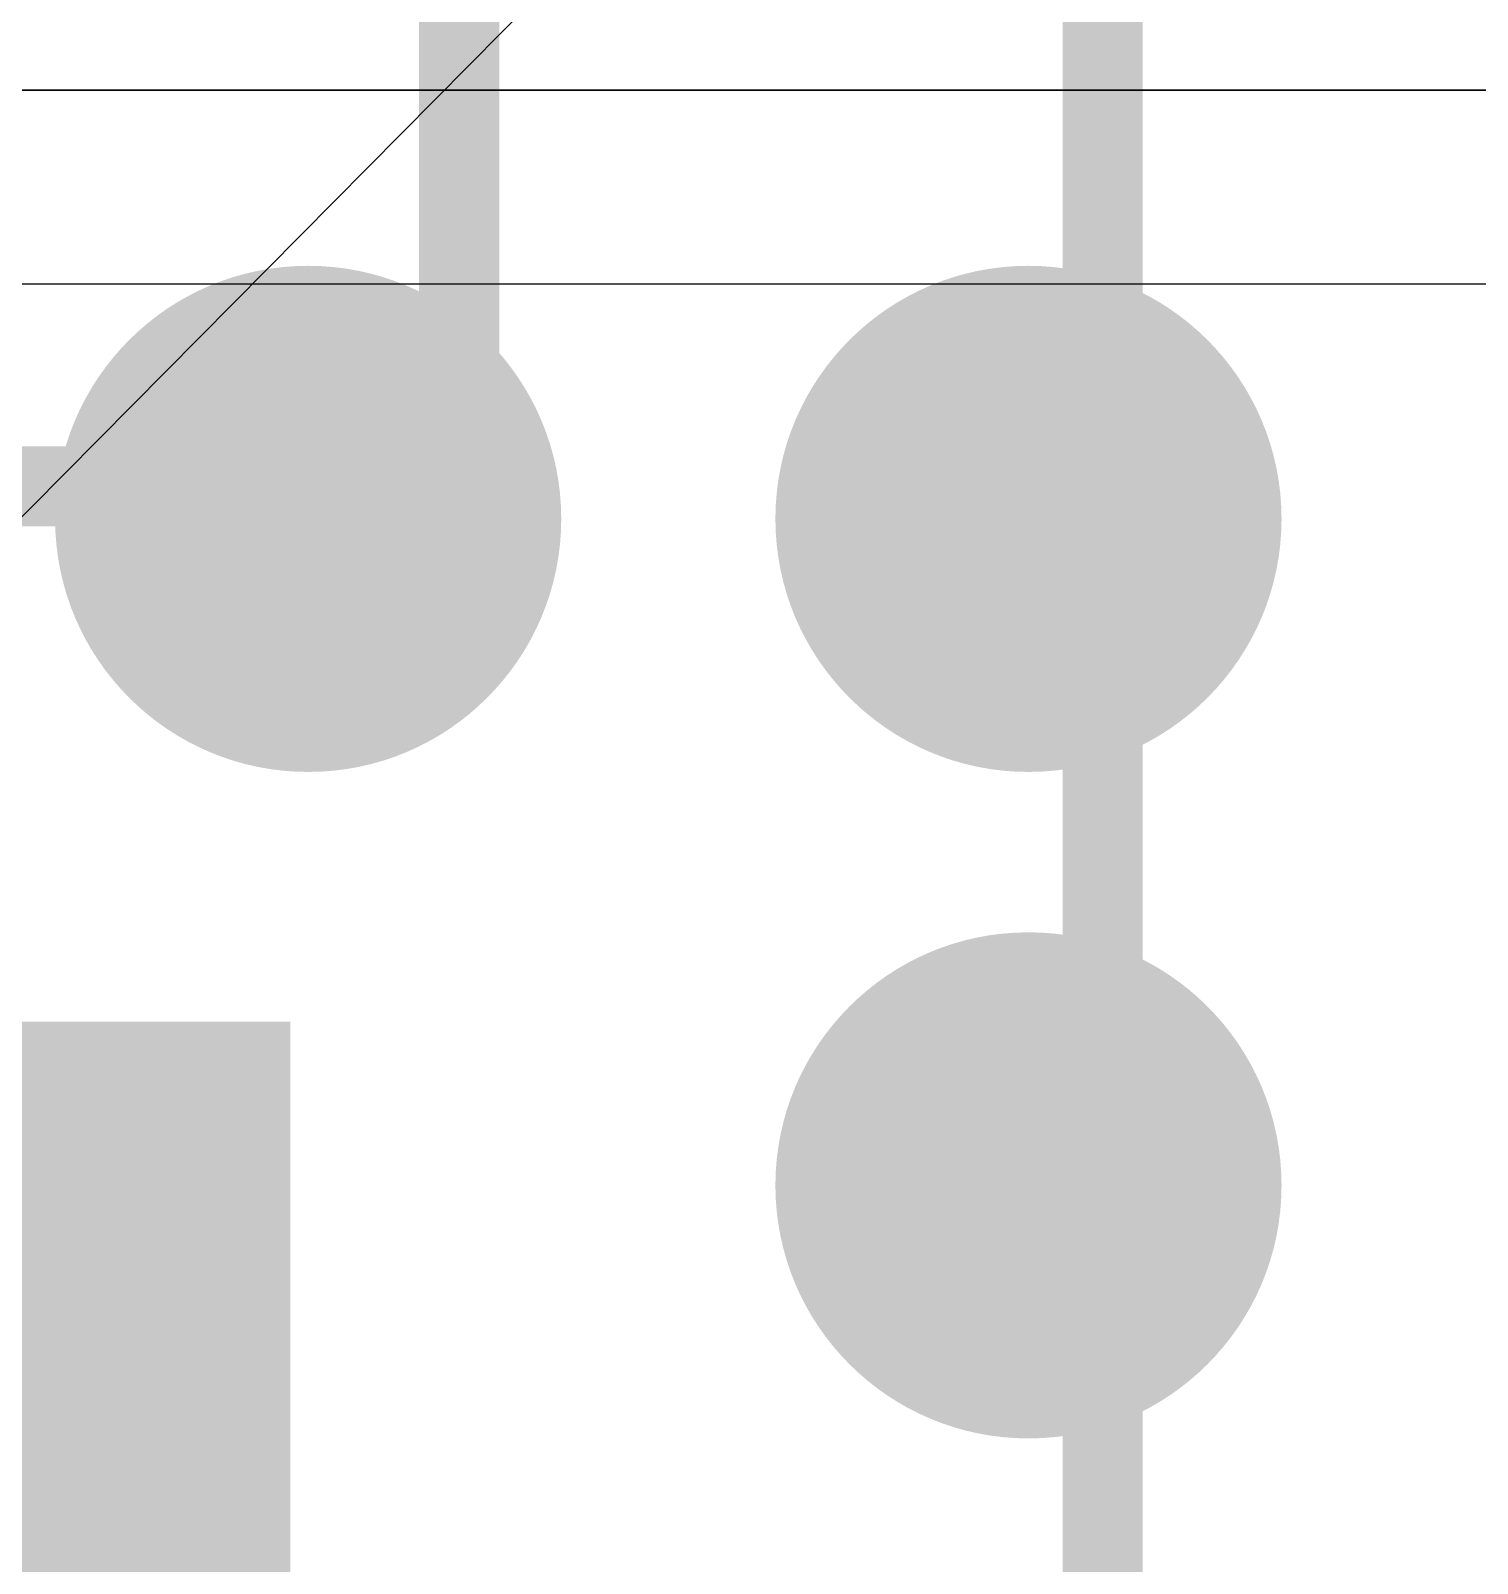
# Model space of a CAD drawing. Header units: inches. Extents: x -3 to 5259, y -3 to 5282.
# Drawn here: x 131.589 to 133.884, y 102.48 to 104.913 of the extents above; entities that cross this region are included whole.
import ezdxf

# ---------------------------------------------------------------- set-up
doc = ezdxf.new("R2010")
doc.units = ezdxf.units.IN
for name, color, linetype in [('Bottom Layer', 5, 'Continuous'), ('Bottom Solder', 6, 'Continuous'), ('Drill Drawing', 1, 'Continuous'), ('Layer 1', 16, 'Continuous'), ('Layer 2', 76, 'Continuous'), ('Multi-Layer', 9, 'Continuous'), ('Top Layer', 1, 'Continuous'), ('Top Overlay', 2, 'Continuous'), ('Top Solder', 216, 'Continuous'), ('Via Holes', 16, 'Continuous')]:
    doc.layers.add(name, color=color, linetype=linetype)

# ---------------------------------------------------------------- blocks, each defined once
blk = doc.blocks.new('13_WQFN_HR__3_2__26')
at = {"layer": 'Top Solder'}
blk.add_line((1.1783, -0.9227), (5227.2803, 5276.701), dxfattribs=at)
blk = doc.blocks.new('DB128L_5_08_3P_OG_S_192')
at = {"layer": 'Bottom Layer'}
blk.add_hatch(color=5, dxfattribs=at).paths.add_polyline_path([(-6.28, 1.2), (-3.88, 1.2), (-3.88, -1.2), (-6.28, -1.2)])
at = {"layer": 'Bottom Solder'}
blk.add_hatch(color=6, dxfattribs=at).paths.add_polyline_path([(-6.3308, 1.2508), (-3.8292, 1.2508), (-3.8292, -1.2508), (-6.3308, -1.2508)])
at = {"layer": 'Layer 1'}
blk.add_hatch(color=16, dxfattribs=at).paths.add_polyline_path([(-6.28, 1.2), (-3.88, 1.2), (-3.88, -1.2), (-6.28, -1.2)])
at = {"layer": 'Layer 2'}
blk.add_hatch(color=76, dxfattribs=at).paths.add_polyline_path([(-6.28, 1.2), (-3.88, 1.2), (-3.88, -1.2), (-6.28, -1.2)])
at = {"layer": 'Multi-Layer'}
blk.add_hatch(color=9, dxfattribs=at).paths.add_polyline_path([(-6.28, 1.2), (-3.88, 1.2), (-3.88, -1.2), (-6.28, -1.2)])
at = {"layer": 'Top Layer'}
blk.add_hatch(color=1, dxfattribs=at).paths.add_polyline_path([(-6.28, 1.2), (-3.88, 1.2), (-3.88, -1.2), (-6.28, -1.2)])
at = {"layer": 'Top Solder'}
blk.add_hatch(color=216, dxfattribs=at).paths.add_polyline_path([(-6.3308, 1.2508), (-3.8292, 1.2508), (-3.8292, -1.2508), (-6.3308, -1.2508)])
at = {"layer": 'Top Overlay'}
for points in [[(-7.62, -5.1, 0.127, 0.127, 0), (-7.62, 5, 0.127, 0.127, 0)], [(-6.5989, -2.1002, 0.127, 0.127, 0), (-6.5989, -5.1003, 0.127, 0.127, 0)], [(-3.5989, -2.1002, 0.127, 0.127, 0), (-6.5989, -2.1002, 0.127, 0.127, 0)]]:
    blk.add_lwpolyline(points, format="xyseb", dxfattribs=at)
blk.add_lwpolyline([(-6.6307, -2.1002, 0.0635, 0.0635, 1), (-6.5672, -2.1002, 0.0635, 0.0635, 1)], format="xyseb", close=True, dxfattribs=at)
blk.add_lwpolyline([(-6.6307, -2.1002, 0.0635, 0.0635, 1), (-6.5672, -2.1002, 0.0635, 0.0635, 1)], format="xyseb", close=True, dxfattribs=at)

msp = doc.modelspace()

# ---------------------------------------------------------------- hatches: boundary and pattern name
at = {"layer": 'Bottom Layer'}
h = msp.add_hatch(color=5, dxfattribs=at)
edge = h.paths.add_edge_path()
edge.add_arc((132.0292, 104.138), 0.3, 0, 360)
h = msp.add_hatch(color=5, dxfattribs=at)
edge = h.paths.add_edge_path()
edge.add_arc((133.1722, 104.138), 0.3, 0, 360)
h = msp.add_hatch(color=5, dxfattribs=at)
edge = h.paths.add_edge_path()
edge.add_arc((133.1722, 103.0803), 0.3, 0, 360)
at = {"layer": 'Bottom Solder'}
h = msp.add_hatch(color=6, dxfattribs=at)
edge = h.paths.add_edge_path()
edge.add_arc((132.0292, 104.138), 0.4016, 0, 360)
h = msp.add_hatch(color=6, dxfattribs=at)
edge = h.paths.add_edge_path()
edge.add_arc((133.1722, 104.138), 0.4016, 0, 360)
h = msp.add_hatch(color=6, dxfattribs=at)
edge = h.paths.add_edge_path()
edge.add_arc((133.1722, 103.0803), 0.4016, 0, 360)
at = {"layer": 'Layer 1'}
h = msp.add_hatch(color=16, dxfattribs=at)
edge = h.paths.add_edge_path()
edge.add_arc((132.0292, 104.138), 0.3, 0, 360)
h = msp.add_hatch(color=16, dxfattribs=at)
edge = h.paths.add_edge_path()
edge.add_arc((133.1722, 104.138), 0.3, 0, 360)
h = msp.add_hatch(color=16, dxfattribs=at)
edge = h.paths.add_edge_path()
edge.add_arc((133.1722, 103.0803), 0.3, 0, 360)
at = {"layer": 'Layer 2'}
h = msp.add_hatch(color=76, dxfattribs=at)
edge = h.paths.add_edge_path()
edge.add_arc((132.0292, 104.138), 0.3, 0, 360)
h = msp.add_hatch(color=76, dxfattribs=at)
edge = h.paths.add_edge_path()
edge.add_arc((133.1722, 104.138), 0.3, 0, 360)
h = msp.add_hatch(color=76, dxfattribs=at)
edge = h.paths.add_edge_path()
edge.add_arc((133.1722, 103.0803), 0.3, 0, 360)
at = {"layer": 'Top Layer'}
h = msp.add_hatch(color=1, dxfattribs=at)
edge = h.paths.add_edge_path()
edge.add_arc((132.0292, 104.138), 0.3, 0, 360)
h = msp.add_hatch(color=1, dxfattribs=at)
edge = h.paths.add_edge_path()
edge.add_arc((133.1722, 104.138), 0.3, 0, 360)
h = msp.add_hatch(color=1, dxfattribs=at)
edge = h.paths.add_edge_path()
edge.add_arc((133.1722, 103.0803), 0.3, 0, 360)
at = {"layer": 'Top Solder'}
h = msp.add_hatch(color=216, dxfattribs=at)
edge = h.paths.add_edge_path()
edge.add_arc((132.0292, 104.138), 0.4016, 0, 360)
h = msp.add_hatch(color=216, dxfattribs=at)
edge = h.paths.add_edge_path()
edge.add_arc((133.1722, 104.138), 0.4016, 0, 360)
h = msp.add_hatch(color=216, dxfattribs=at)
edge = h.paths.add_edge_path()
edge.add_arc((133.1722, 103.0803), 0.4016, 0, 360)
at = {"layer": 'Via Holes'}
h = msp.add_hatch(color=7, dxfattribs=at)
edge = h.paths.add_edge_path()
edge.add_arc((132.0292, 104.138), 0.15, 0, 360)
h = msp.add_hatch(color=7, dxfattribs=at)
edge = h.paths.add_edge_path()
edge.add_arc((133.1722, 104.138), 0.15, 0, 360)
h = msp.add_hatch(color=7, dxfattribs=at)
edge = h.paths.add_edge_path()
edge.add_arc((133.1722, 103.0803), 0.15, 0, 360)

# ---------------------------------------------------------------- linework, layer by layer
at = {"layer": 'Bottom Layer'}
for p, q in [((128.3669, 104.8183), (137.3499, 104.8183)), ((137.3499, 104.8183), (128.3669, 104.8183)), ((137.3499, 104.8183), (128.3669, 104.8183))]:
    msp.add_line(p, q, dxfattribs=at)
at = {"layer": 'Drill Drawing'}
for points in [[(131.9022, 104.265, 0.0508, 0.0508, 0), (131.9022, 104.392, 0.0508, 0.0508, 0)], [(131.9022, 104.392, 0.0508, 0.0508, 0), (132.1562, 104.392, 0.0508, 0.0508, 0)], [(132.1562, 104.265, 0.0508, 0.0508, 0), (132.1562, 104.392, 0.0508, 0.0508, 0)], [(133.0452, 104.265, 0.0508, 0.0508, 0), (133.0452, 104.392, 0.0508, 0.0508, 0)], [(133.0452, 104.392, 0.0508, 0.0508, 0), (133.2992, 104.392, 0.0508, 0.0508, 0)], [(133.2992, 104.265, 0.0508, 0.0508, 0), (133.2992, 104.392, 0.0508, 0.0508, 0)], [(131.953, 104.2142, 0.0508, 0.0508, 0), (131.953, 104.2904, 0.0508, 0.0508, 0)], [(131.953, 104.2904, 0.0508, 0.0508, 0), (132.1054, 104.2904, 0.0508, 0.0508, 0)], [(132.1054, 104.2142, 0.0508, 0.0508, 0), (132.1054, 104.2904, 0.0508, 0.0508, 0)], [(133.096, 104.2142, 0.0508, 0.0508, 0), (133.096, 104.2904, 0.0508, 0.0508, 0)], [(133.096, 104.2904, 0.0508, 0.0508, 0), (133.2484, 104.2904, 0.0508, 0.0508, 0)], [(133.2484, 104.2142, 0.0508, 0.0508, 0), (133.2484, 104.2904, 0.0508, 0.0508, 0)], [(131.7752, 104.011, 0.0508, 0.0508, 0), (131.7752, 104.265, 0.0508, 0.0508, 0)], [(131.7752, 104.265, 0.0508, 0.0508, 0), (131.9022, 104.265, 0.0508, 0.0508, 0)], [(132.1562, 104.265, 0.0508, 0.0508, 0), (132.2832, 104.265, 0.0508, 0.0508, 0)], [(132.2832, 104.011, 0.0508, 0.0508, 0), (132.2832, 104.265, 0.0508, 0.0508, 0)], [(132.9182, 104.011, 0.0508, 0.0508, 0), (132.9182, 104.265, 0.0508, 0.0508, 0)], [(132.9182, 104.265, 0.0508, 0.0508, 0), (133.0452, 104.265, 0.0508, 0.0508, 0)], [(133.2992, 104.265, 0.0508, 0.0508, 0), (133.4262, 104.265, 0.0508, 0.0508, 0)], [(133.4262, 104.011, 0.0508, 0.0508, 0), (133.4262, 104.265, 0.0508, 0.0508, 0)], [(131.8768, 104.0618, 0.0508, 0.0508, 0), (131.8768, 104.2142, 0.0508, 0.0508, 0)], [(131.8768, 104.2142, 0.0508, 0.0508, 0), (131.953, 104.2142, 0.0508, 0.0508, 0)], [(132.1054, 104.2142, 0.0508, 0.0508, 0), (132.1816, 104.2142, 0.0508, 0.0508, 0)], [(132.1816, 104.0618, 0.0508, 0.0508, 0), (132.1816, 104.2142, 0.0508, 0.0508, 0)], [(133.0198, 104.0618, 0.0508, 0.0508, 0), (133.0198, 104.2142, 0.0508, 0.0508, 0)], [(133.0198, 104.2142, 0.0508, 0.0508, 0), (133.096, 104.2142, 0.0508, 0.0508, 0)], [(133.2484, 104.2142, 0.0508, 0.0508, 0), (133.3246, 104.2142, 0.0508, 0.0508, 0)], [(133.3246, 104.0618, 0.0508, 0.0508, 0), (133.3246, 104.2142, 0.0508, 0.0508, 0)], [(131.8768, 104.0618, 0.0508, 0.0508, 0), (131.953, 104.0618, 0.0508, 0.0508, 0)], [(131.953, 103.9856, 0.0508, 0.0508, 0), (131.953, 104.0618, 0.0508, 0.0508, 0)], [(132.1054, 104.0618, 0.0508, 0.0508, 0), (132.1816, 104.0618, 0.0508, 0.0508, 0)], [(132.1054, 103.9856, 0.0508, 0.0508, 0), (132.1054, 104.0618, 0.0508, 0.0508, 0)], [(133.0198, 104.0618, 0.0508, 0.0508, 0), (133.096, 104.0618, 0.0508, 0.0508, 0)], [(133.096, 103.9856, 0.0508, 0.0508, 0), (133.096, 104.0618, 0.0508, 0.0508, 0)], [(133.2484, 104.0618, 0.0508, 0.0508, 0), (133.3246, 104.0618, 0.0508, 0.0508, 0)], [(133.2484, 103.9856, 0.0508, 0.0508, 0), (133.2484, 104.0618, 0.0508, 0.0508, 0)], [(131.7752, 104.011, 0.0508, 0.0508, 0), (131.9022, 104.011, 0.0508, 0.0508, 0)], [(131.9022, 103.884, 0.0508, 0.0508, 0), (131.9022, 104.011, 0.0508, 0.0508, 0)], [(132.1562, 104.011, 0.0508, 0.0508, 0), (132.2832, 104.011, 0.0508, 0.0508, 0)], [(132.1562, 103.884, 0.0508, 0.0508, 0), (132.1562, 104.011, 0.0508, 0.0508, 0)], [(132.9182, 104.011, 0.0508, 0.0508, 0), (133.0452, 104.011, 0.0508, 0.0508, 0)], [(133.0452, 103.884, 0.0508, 0.0508, 0), (133.0452, 104.011, 0.0508, 0.0508, 0)], [(133.2992, 104.011, 0.0508, 0.0508, 0), (133.4262, 104.011, 0.0508, 0.0508, 0)], [(133.2992, 103.884, 0.0508, 0.0508, 0), (133.2992, 104.011, 0.0508, 0.0508, 0)], [(131.953, 103.9856, 0.0508, 0.0508, 0), (132.1054, 103.9856, 0.0508, 0.0508, 0)], [(133.096, 103.9856, 0.0508, 0.0508, 0), (133.2484, 103.9856, 0.0508, 0.0508, 0)], [(131.9022, 103.884, 0.0508, 0.0508, 0), (132.1562, 103.884, 0.0508, 0.0508, 0)], [(133.0452, 103.884, 0.0508, 0.0508, 0), (133.2992, 103.884, 0.0508, 0.0508, 0)], [(133.0452, 103.2073, 0.0508, 0.0508, 0), (133.0452, 103.3343, 0.0508, 0.0508, 0)], [(133.0452, 103.3343, 0.0508, 0.0508, 0), (133.2992, 103.3343, 0.0508, 0.0508, 0)], [(133.2992, 103.2073, 0.0508, 0.0508, 0), (133.2992, 103.3343, 0.0508, 0.0508, 0)], [(133.096, 103.1565, 0.0508, 0.0508, 0), (133.096, 103.2327, 0.0508, 0.0508, 0)], [(133.096, 103.2327, 0.0508, 0.0508, 0), (133.2484, 103.2327, 0.0508, 0.0508, 0)], [(133.2484, 103.1565, 0.0508, 0.0508, 0), (133.2484, 103.2327, 0.0508, 0.0508, 0)], [(132.9182, 102.9533, 0.0508, 0.0508, 0), (132.9182, 103.2073, 0.0508, 0.0508, 0)], [(132.9182, 103.2073, 0.0508, 0.0508, 0), (133.0452, 103.2073, 0.0508, 0.0508, 0)], [(133.2992, 103.2073, 0.0508, 0.0508, 0), (133.4262, 103.2073, 0.0508, 0.0508, 0)], [(133.4262, 102.9533, 0.0508, 0.0508, 0), (133.4262, 103.2073, 0.0508, 0.0508, 0)], [(133.0198, 103.0041, 0.0508, 0.0508, 0), (133.0198, 103.1565, 0.0508, 0.0508, 0)], [(133.0198, 103.1565, 0.0508, 0.0508, 0), (133.096, 103.1565, 0.0508, 0.0508, 0)], [(133.2484, 103.1565, 0.0508, 0.0508, 0), (133.3246, 103.1565, 0.0508, 0.0508, 0)], [(133.3246, 103.0041, 0.0508, 0.0508, 0), (133.3246, 103.1565, 0.0508, 0.0508, 0)], [(133.0198, 103.0041, 0.0508, 0.0508, 0), (133.096, 103.0041, 0.0508, 0.0508, 0)], [(133.096, 102.9279, 0.0508, 0.0508, 0), (133.096, 103.0041, 0.0508, 0.0508, 0)], [(133.2484, 103.0041, 0.0508, 0.0508, 0), (133.3246, 103.0041, 0.0508, 0.0508, 0)], [(133.2484, 102.9279, 0.0508, 0.0508, 0), (133.2484, 103.0041, 0.0508, 0.0508, 0)], [(132.9182, 102.9533, 0.0508, 0.0508, 0), (133.0452, 102.9533, 0.0508, 0.0508, 0)], [(133.0452, 102.8263, 0.0508, 0.0508, 0), (133.0452, 102.9533, 0.0508, 0.0508, 0)], [(133.2992, 102.9533, 0.0508, 0.0508, 0), (133.4262, 102.9533, 0.0508, 0.0508, 0)], [(133.2992, 102.8263, 0.0508, 0.0508, 0), (133.2992, 102.9533, 0.0508, 0.0508, 0)], [(133.096, 102.9279, 0.0508, 0.0508, 0), (133.2484, 102.9279, 0.0508, 0.0508, 0)], [(133.0452, 102.8263, 0.0508, 0.0508, 0), (133.2992, 102.8263, 0.0508, 0.0508, 0)]]:
    msp.add_lwpolyline(points, format="xyseb", dxfattribs=at)
for points in [[(131.8895, 104.392, 0.0254, 0.0254, 1), (131.9149, 104.392, 0.0254, 0.0254, 1)], [(131.8895, 104.392, 0.0254, 0.0254, 1), (131.9149, 104.392, 0.0254, 0.0254, 1)], [(132.1435, 104.392, 0.0254, 0.0254, 1), (132.1689, 104.392, 0.0254, 0.0254, 1)], [(132.1435, 104.392, 0.0254, 0.0254, 1), (132.1689, 104.392, 0.0254, 0.0254, 1)], [(133.0325, 104.392, 0.0254, 0.0254, 1), (133.0579, 104.392, 0.0254, 0.0254, 1)], [(133.0325, 104.392, 0.0254, 0.0254, 1), (133.0579, 104.392, 0.0254, 0.0254, 1)], [(133.2865, 104.392, 0.0254, 0.0254, 1), (133.3119, 104.392, 0.0254, 0.0254, 1)], [(133.2865, 104.392, 0.0254, 0.0254, 1), (133.3119, 104.392, 0.0254, 0.0254, 1)], [(131.9403, 104.2904, 0.0254, 0.0254, 1), (131.9657, 104.2904, 0.0254, 0.0254, 1)], [(131.9403, 104.2904, 0.0254, 0.0254, 1), (131.9657, 104.2904, 0.0254, 0.0254, 1)], [(132.0927, 104.2904, 0.0254, 0.0254, 1), (132.1181, 104.2904, 0.0254, 0.0254, 1)], [(132.0927, 104.2904, 0.0254, 0.0254, 1), (132.1181, 104.2904, 0.0254, 0.0254, 1)], [(133.0833, 104.2904, 0.0254, 0.0254, 1), (133.1087, 104.2904, 0.0254, 0.0254, 1)], [(133.0833, 104.2904, 0.0254, 0.0254, 1), (133.1087, 104.2904, 0.0254, 0.0254, 1)], [(133.2357, 104.2904, 0.0254, 0.0254, 1), (133.2611, 104.2904, 0.0254, 0.0254, 1)], [(133.2357, 104.2904, 0.0254, 0.0254, 1), (133.2611, 104.2904, 0.0254, 0.0254, 1)], [(131.7625, 104.265, 0.0254, 0.0254, 1), (131.7879, 104.265, 0.0254, 0.0254, 1)], [(131.7625, 104.265, 0.0254, 0.0254, 1), (131.7879, 104.265, 0.0254, 0.0254, 1)], [(131.8895, 104.265, 0.0254, 0.0254, 1), (131.9149, 104.265, 0.0254, 0.0254, 1)], [(131.8895, 104.265, 0.0254, 0.0254, 1), (131.9149, 104.265, 0.0254, 0.0254, 1)], [(132.1435, 104.265, 0.0254, 0.0254, 1), (132.1689, 104.265, 0.0254, 0.0254, 1)], [(132.1435, 104.265, 0.0254, 0.0254, 1), (132.1689, 104.265, 0.0254, 0.0254, 1)], [(132.2705, 104.265, 0.0254, 0.0254, 1), (132.2959, 104.265, 0.0254, 0.0254, 1)], [(132.2705, 104.265, 0.0254, 0.0254, 1), (132.2959, 104.265, 0.0254, 0.0254, 1)], [(132.9055, 104.265, 0.0254, 0.0254, 1), (132.9309, 104.265, 0.0254, 0.0254, 1)], [(132.9055, 104.265, 0.0254, 0.0254, 1), (132.9309, 104.265, 0.0254, 0.0254, 1)], [(133.0325, 104.265, 0.0254, 0.0254, 1), (133.0579, 104.265, 0.0254, 0.0254, 1)], [(133.0325, 104.265, 0.0254, 0.0254, 1), (133.0579, 104.265, 0.0254, 0.0254, 1)], [(133.2865, 104.265, 0.0254, 0.0254, 1), (133.3119, 104.265, 0.0254, 0.0254, 1)], [(133.2865, 104.265, 0.0254, 0.0254, 1), (133.3119, 104.265, 0.0254, 0.0254, 1)], [(133.4135, 104.265, 0.0254, 0.0254, 1), (133.4389, 104.265, 0.0254, 0.0254, 1)], [(133.4135, 104.265, 0.0254, 0.0254, 1), (133.4389, 104.265, 0.0254, 0.0254, 1)], [(131.8641, 104.2142, 0.0254, 0.0254, 1), (131.8895, 104.2142, 0.0254, 0.0254, 1)], [(131.8641, 104.2142, 0.0254, 0.0254, 1), (131.8895, 104.2142, 0.0254, 0.0254, 1)], [(131.9403, 104.2142, 0.0254, 0.0254, 1), (131.9657, 104.2142, 0.0254, 0.0254, 1)], [(131.9403, 104.2142, 0.0254, 0.0254, 1), (131.9657, 104.2142, 0.0254, 0.0254, 1)], [(132.0927, 104.2142, 0.0254, 0.0254, 1), (132.1181, 104.2142, 0.0254, 0.0254, 1)], [(132.0927, 104.2142, 0.0254, 0.0254, 1), (132.1181, 104.2142, 0.0254, 0.0254, 1)], [(132.1689, 104.2142, 0.0254, 0.0254, 1), (132.1943, 104.2142, 0.0254, 0.0254, 1)], [(132.1689, 104.2142, 0.0254, 0.0254, 1), (132.1943, 104.2142, 0.0254, 0.0254, 1)], [(133.0071, 104.2142, 0.0254, 0.0254, 1), (133.0325, 104.2142, 0.0254, 0.0254, 1)], [(133.0071, 104.2142, 0.0254, 0.0254, 1), (133.0325, 104.2142, 0.0254, 0.0254, 1)], [(133.0833, 104.2142, 0.0254, 0.0254, 1), (133.1087, 104.2142, 0.0254, 0.0254, 1)], [(133.0833, 104.2142, 0.0254, 0.0254, 1), (133.1087, 104.2142, 0.0254, 0.0254, 1)], [(133.2357, 104.2142, 0.0254, 0.0254, 1), (133.2611, 104.2142, 0.0254, 0.0254, 1)], [(133.2357, 104.2142, 0.0254, 0.0254, 1), (133.2611, 104.2142, 0.0254, 0.0254, 1)], [(133.3119, 104.2142, 0.0254, 0.0254, 1), (133.3373, 104.2142, 0.0254, 0.0254, 1)], [(133.3119, 104.2142, 0.0254, 0.0254, 1), (133.3373, 104.2142, 0.0254, 0.0254, 1)], [(131.8641, 104.0618, 0.0254, 0.0254, 1), (131.8895, 104.0618, 0.0254, 0.0254, 1)], [(131.8641, 104.0618, 0.0254, 0.0254, 1), (131.8895, 104.0618, 0.0254, 0.0254, 1)], [(131.9403, 104.0618, 0.0254, 0.0254, 1), (131.9657, 104.0618, 0.0254, 0.0254, 1)], [(131.9403, 104.0618, 0.0254, 0.0254, 1), (131.9657, 104.0618, 0.0254, 0.0254, 1)], [(132.0927, 104.0618, 0.0254, 0.0254, 1), (132.1181, 104.0618, 0.0254, 0.0254, 1)], [(132.0927, 104.0618, 0.0254, 0.0254, 1), (132.1181, 104.0618, 0.0254, 0.0254, 1)], [(132.1689, 104.0618, 0.0254, 0.0254, 1), (132.1943, 104.0618, 0.0254, 0.0254, 1)], [(132.1689, 104.0618, 0.0254, 0.0254, 1), (132.1943, 104.0618, 0.0254, 0.0254, 1)], [(133.0071, 104.0618, 0.0254, 0.0254, 1), (133.0325, 104.0618, 0.0254, 0.0254, 1)], [(133.0071, 104.0618, 0.0254, 0.0254, 1), (133.0325, 104.0618, 0.0254, 0.0254, 1)], [(133.0833, 104.0618, 0.0254, 0.0254, 1), (133.1087, 104.0618, 0.0254, 0.0254, 1)], [(133.0833, 104.0618, 0.0254, 0.0254, 1), (133.1087, 104.0618, 0.0254, 0.0254, 1)], [(133.2357, 104.0618, 0.0254, 0.0254, 1), (133.2611, 104.0618, 0.0254, 0.0254, 1)], [(133.2357, 104.0618, 0.0254, 0.0254, 1), (133.2611, 104.0618, 0.0254, 0.0254, 1)], [(133.3119, 104.0618, 0.0254, 0.0254, 1), (133.3373, 104.0618, 0.0254, 0.0254, 1)], [(133.3119, 104.0618, 0.0254, 0.0254, 1), (133.3373, 104.0618, 0.0254, 0.0254, 1)], [(131.7625, 104.011, 0.0254, 0.0254, 1), (131.7879, 104.011, 0.0254, 0.0254, 1)], [(131.7625, 104.011, 0.0254, 0.0254, 1), (131.7879, 104.011, 0.0254, 0.0254, 1)], [(131.8895, 104.011, 0.0254, 0.0254, 1), (131.9149, 104.011, 0.0254, 0.0254, 1)], [(131.8895, 104.011, 0.0254, 0.0254, 1), (131.9149, 104.011, 0.0254, 0.0254, 1)], [(132.1435, 104.011, 0.0254, 0.0254, 1), (132.1689, 104.011, 0.0254, 0.0254, 1)], [(132.1435, 104.011, 0.0254, 0.0254, 1), (132.1689, 104.011, 0.0254, 0.0254, 1)], [(132.2705, 104.011, 0.0254, 0.0254, 1), (132.2959, 104.011, 0.0254, 0.0254, 1)], [(132.2705, 104.011, 0.0254, 0.0254, 1), (132.2959, 104.011, 0.0254, 0.0254, 1)], [(132.9055, 104.011, 0.0254, 0.0254, 1), (132.9309, 104.011, 0.0254, 0.0254, 1)], [(132.9055, 104.011, 0.0254, 0.0254, 1), (132.9309, 104.011, 0.0254, 0.0254, 1)], [(133.0325, 104.011, 0.0254, 0.0254, 1), (133.0579, 104.011, 0.0254, 0.0254, 1)], [(133.0325, 104.011, 0.0254, 0.0254, 1), (133.0579, 104.011, 0.0254, 0.0254, 1)], [(133.2865, 104.011, 0.0254, 0.0254, 1), (133.3119, 104.011, 0.0254, 0.0254, 1)], [(133.2865, 104.011, 0.0254, 0.0254, 1), (133.3119, 104.011, 0.0254, 0.0254, 1)], [(133.4135, 104.011, 0.0254, 0.0254, 1), (133.4389, 104.011, 0.0254, 0.0254, 1)], [(133.4135, 104.011, 0.0254, 0.0254, 1), (133.4389, 104.011, 0.0254, 0.0254, 1)], [(131.9403, 103.9856, 0.0254, 0.0254, 1), (131.9657, 103.9856, 0.0254, 0.0254, 1)], [(131.9403, 103.9856, 0.0254, 0.0254, 1), (131.9657, 103.9856, 0.0254, 0.0254, 1)], [(132.0927, 103.9856, 0.0254, 0.0254, 1), (132.1181, 103.9856, 0.0254, 0.0254, 1)], [(132.0927, 103.9856, 0.0254, 0.0254, 1), (132.1181, 103.9856, 0.0254, 0.0254, 1)], [(133.0833, 103.9856, 0.0254, 0.0254, 1), (133.1087, 103.9856, 0.0254, 0.0254, 1)], [(133.0833, 103.9856, 0.0254, 0.0254, 1), (133.1087, 103.9856, 0.0254, 0.0254, 1)], [(133.2357, 103.9856, 0.0254, 0.0254, 1), (133.2611, 103.9856, 0.0254, 0.0254, 1)], [(133.2357, 103.9856, 0.0254, 0.0254, 1), (133.2611, 103.9856, 0.0254, 0.0254, 1)], [(131.8895, 103.884, 0.0254, 0.0254, 1), (131.9149, 103.884, 0.0254, 0.0254, 1)], [(131.8895, 103.884, 0.0254, 0.0254, 1), (131.9149, 103.884, 0.0254, 0.0254, 1)], [(132.1435, 103.884, 0.0254, 0.0254, 1), (132.1689, 103.884, 0.0254, 0.0254, 1)], [(132.1435, 103.884, 0.0254, 0.0254, 1), (132.1689, 103.884, 0.0254, 0.0254, 1)], [(133.0325, 103.884, 0.0254, 0.0254, 1), (133.0579, 103.884, 0.0254, 0.0254, 1)], [(133.0325, 103.884, 0.0254, 0.0254, 1), (133.0579, 103.884, 0.0254, 0.0254, 1)], [(133.2865, 103.884, 0.0254, 0.0254, 1), (133.3119, 103.884, 0.0254, 0.0254, 1)], [(133.2865, 103.884, 0.0254, 0.0254, 1), (133.3119, 103.884, 0.0254, 0.0254, 1)], [(133.0325, 103.3343, 0.0254, 0.0254, 1), (133.0579, 103.3343, 0.0254, 0.0254, 1)], [(133.0325, 103.3343, 0.0254, 0.0254, 1), (133.0579, 103.3343, 0.0254, 0.0254, 1)], [(133.2865, 103.3343, 0.0254, 0.0254, 1), (133.3119, 103.3343, 0.0254, 0.0254, 1)], [(133.2865, 103.3343, 0.0254, 0.0254, 1), (133.3119, 103.3343, 0.0254, 0.0254, 1)], [(133.0833, 103.2327, 0.0254, 0.0254, 1), (133.1087, 103.2327, 0.0254, 0.0254, 1)], [(133.0833, 103.2327, 0.0254, 0.0254, 1), (133.1087, 103.2327, 0.0254, 0.0254, 1)], [(133.2357, 103.2327, 0.0254, 0.0254, 1), (133.2611, 103.2327, 0.0254, 0.0254, 1)], [(133.2357, 103.2327, 0.0254, 0.0254, 1), (133.2611, 103.2327, 0.0254, 0.0254, 1)], [(132.9055, 103.2073, 0.0254, 0.0254, 1), (132.9309, 103.2073, 0.0254, 0.0254, 1)], [(132.9055, 103.2073, 0.0254, 0.0254, 1), (132.9309, 103.2073, 0.0254, 0.0254, 1)], [(133.0325, 103.2073, 0.0254, 0.0254, 1), (133.0579, 103.2073, 0.0254, 0.0254, 1)], [(133.0325, 103.2073, 0.0254, 0.0254, 1), (133.0579, 103.2073, 0.0254, 0.0254, 1)], [(133.2865, 103.2073, 0.0254, 0.0254, 1), (133.3119, 103.2073, 0.0254, 0.0254, 1)], [(133.2865, 103.2073, 0.0254, 0.0254, 1), (133.3119, 103.2073, 0.0254, 0.0254, 1)], [(133.4135, 103.2073, 0.0254, 0.0254, 1), (133.4389, 103.2073, 0.0254, 0.0254, 1)], [(133.4135, 103.2073, 0.0254, 0.0254, 1), (133.4389, 103.2073, 0.0254, 0.0254, 1)], [(133.0071, 103.1565, 0.0254, 0.0254, 1), (133.0325, 103.1565, 0.0254, 0.0254, 1)], [(133.0071, 103.1565, 0.0254, 0.0254, 1), (133.0325, 103.1565, 0.0254, 0.0254, 1)], [(133.0833, 103.1565, 0.0254, 0.0254, 1), (133.1087, 103.1565, 0.0254, 0.0254, 1)], [(133.0833, 103.1565, 0.0254, 0.0254, 1), (133.1087, 103.1565, 0.0254, 0.0254, 1)], [(133.2357, 103.1565, 0.0254, 0.0254, 1), (133.2611, 103.1565, 0.0254, 0.0254, 1)], [(133.2357, 103.1565, 0.0254, 0.0254, 1), (133.2611, 103.1565, 0.0254, 0.0254, 1)], [(133.3119, 103.1565, 0.0254, 0.0254, 1), (133.3373, 103.1565, 0.0254, 0.0254, 1)], [(133.3119, 103.1565, 0.0254, 0.0254, 1), (133.3373, 103.1565, 0.0254, 0.0254, 1)], [(133.0071, 103.0041, 0.0254, 0.0254, 1), (133.0325, 103.0041, 0.0254, 0.0254, 1)], [(133.0071, 103.0041, 0.0254, 0.0254, 1), (133.0325, 103.0041, 0.0254, 0.0254, 1)], [(133.0833, 103.0041, 0.0254, 0.0254, 1), (133.1087, 103.0041, 0.0254, 0.0254, 1)], [(133.0833, 103.0041, 0.0254, 0.0254, 1), (133.1087, 103.0041, 0.0254, 0.0254, 1)], [(133.2357, 103.0041, 0.0254, 0.0254, 1), (133.2611, 103.0041, 0.0254, 0.0254, 1)], [(133.2357, 103.0041, 0.0254, 0.0254, 1), (133.2611, 103.0041, 0.0254, 0.0254, 1)], [(133.3119, 103.0041, 0.0254, 0.0254, 1), (133.3373, 103.0041, 0.0254, 0.0254, 1)], [(133.3119, 103.0041, 0.0254, 0.0254, 1), (133.3373, 103.0041, 0.0254, 0.0254, 1)], [(132.9055, 102.9533, 0.0254, 0.0254, 1), (132.9309, 102.9533, 0.0254, 0.0254, 1)], [(132.9055, 102.9533, 0.0254, 0.0254, 1), (132.9309, 102.9533, 0.0254, 0.0254, 1)], [(133.0325, 102.9533, 0.0254, 0.0254, 1), (133.0579, 102.9533, 0.0254, 0.0254, 1)], [(133.0325, 102.9533, 0.0254, 0.0254, 1), (133.0579, 102.9533, 0.0254, 0.0254, 1)], [(133.2865, 102.9533, 0.0254, 0.0254, 1), (133.3119, 102.9533, 0.0254, 0.0254, 1)], [(133.2865, 102.9533, 0.0254, 0.0254, 1), (133.3119, 102.9533, 0.0254, 0.0254, 1)], [(133.4135, 102.9533, 0.0254, 0.0254, 1), (133.4389, 102.9533, 0.0254, 0.0254, 1)], [(133.4135, 102.9533, 0.0254, 0.0254, 1), (133.4389, 102.9533, 0.0254, 0.0254, 1)], [(133.0833, 102.9279, 0.0254, 0.0254, 1), (133.1087, 102.9279, 0.0254, 0.0254, 1)], [(133.0833, 102.9279, 0.0254, 0.0254, 1), (133.1087, 102.9279, 0.0254, 0.0254, 1)], [(133.2357, 102.9279, 0.0254, 0.0254, 1), (133.2611, 102.9279, 0.0254, 0.0254, 1)], [(133.2357, 102.9279, 0.0254, 0.0254, 1), (133.2611, 102.9279, 0.0254, 0.0254, 1)], [(133.0325, 102.8263, 0.0254, 0.0254, 1), (133.0579, 102.8263, 0.0254, 0.0254, 1)], [(133.0325, 102.8263, 0.0254, 0.0254, 1), (133.0579, 102.8263, 0.0254, 0.0254, 1)], [(133.2865, 102.8263, 0.0254, 0.0254, 1), (133.3119, 102.8263, 0.0254, 0.0254, 1)], [(133.2865, 102.8263, 0.0254, 0.0254, 1), (133.3119, 102.8263, 0.0254, 0.0254, 1)]]:
    msp.add_lwpolyline(points, format="xyseb", close=True, dxfattribs=at)
at = {"layer": 'Layer 1'}
msp.add_line((128.778, 104.511), (137.761, 104.511), dxfattribs=at)

# ---------------------------------------------------------------- block references
msp.add_blockref('13_WQFN_HR__3_2__26', (31.7605, 5.4558))
at = {"rotation": 180}
msp.add_blockref('DB128L_5_08_3P_OG_S_192', (125.6699, 102.0895), dxfattribs=at)

doc.saveas('drawing.dxf')
